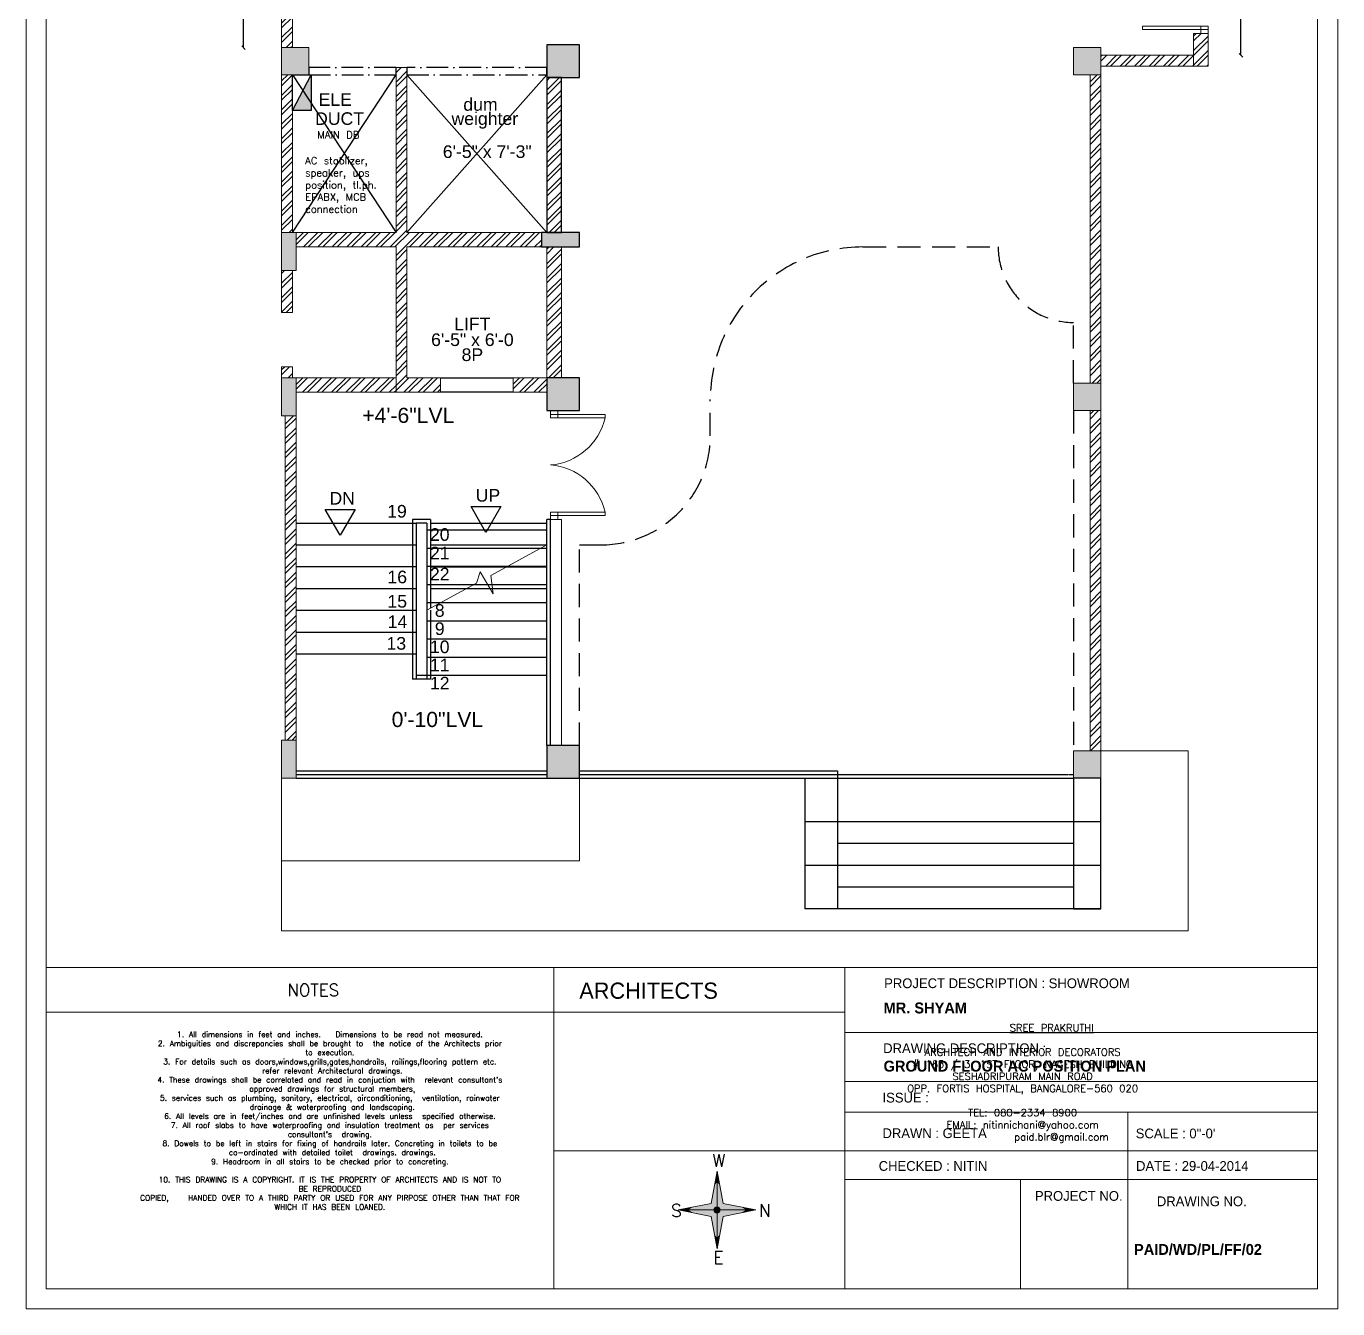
# Model space of a CAD drawing. Header units: inches. Extents: x 111501 to 134888, y 46021 to 52102.
# Drawn here: x 129219 to 129941, y 46342 to 47048 of the extents above; entities that cross this region are included whole.
import ezdxf
from ezdxf.enums import TextEntityAlignment as Align

# ---------------------------------------------------------------- set-up
doc = ezdxf.new("R2010")
doc.units = ezdxf.units.IN
doc.header["$MEASUREMENT"] = 0
doc.linetypes.add('ACAD_ISO10W100', pattern=[18, 12, -3, 0, -3])
doc.linetypes.add('DASHED', pattern=[19.05, 12.7, -6.35])
for name, color, linetype in [('10', 1, 'Continuous'), ('D', 251, 'Continuous'), ('electrical planing', 251, 'Continuous'), ('H', 9, 'Continuous'), ('RO', 7, 'Continuous'), ('staircase', 6, 'Continuous')]:
    doc.layers.add(name, color=color, linetype=linetype)
for name, color, linetype, lineweight in [('column', 252, 'Continuous', 9), ('dimension', 250, 'Continuous', 0), ('DOOR', 1, 'Continuous', 0), ('SHEET', 7, 'Continuous', 30), ('text1', 7, 'Continuous', 0), ('wall', 7, 'Continuous', 9)]:
    doc.layers.add(name, color=color, linetype=linetype, lineweight=lineweight)
doc.styles.add('A', font='arial.ttf')
doc.styles.get("Standard").update_dxf_attribs({"font": 'txt.shx', "height": 6})
doc.styles.add('style4', font='GOTHIC.TTF', dxfattribs={"height": 18})
doc.dimstyles.new('Standard$0', dxfattribs={"dimtxt": 4, "dimasz": 2, "dimexe": 0.125, "dimexo": 0.125, "dimgap": 0.25, "dimtad": 0, "dimtih": 1, "dimtoh": 1, "dimdec": 1, "dimlfac": -1, "dimzin": 0, "dimdsep": 46, "dimlunit": 4, "dimtxsty": 'Standard', "dimblk": 'OBLIQUE', "dimblk1": 'DOTSMALL', "dimblk2": 'DOTSMALL', "dimcen": 0, "dimse1": 1, "dimse2": 1, "dimadec": 0, "dimazin": 0, "dimtfac": 1, "dimtdec": 1, "dimtofl": 0, "dimtmove": 0, "dimatfit": 3, "dimfxl": 1, "dimtolj": 1, "dimtzin": 0, "dimarcsym": 0})
pattern_1 = [(45, (30481.337, 38.135), (-3.97747564, 3.97747564), []), (45, (30483.989, 38.135), (-3.97747564, 3.97747564), [])]

# ---------------------------------------------------------------- blocks, each defined once
blk = doc.blocks.new('_Oblique')
at = {"color": 0, "linetype": 'ByBlock', "lineweight": -2}
blk.add_line((-0.5, -0.5), (0.5, 0.5), dxfattribs=at)
blk = doc.blocks.new('*D1711')
at = {"layer": 'Defpoints', "color": 0, "transparency": 16777216}
for p in [(129338.68, 47103.24), (129369.4, 47103.24), (129363.73, 47036.74)]:
    blk.add_point(p, dxfattribs=at)
at = {"layer": 'dimension', "color": 0, "lineweight": -2, "transparency": 16777216}
for p, q in [((129338.68, 47103.24), (129338.68, 47077.24)), ((129338.68, 47036.74), (129338.68, 47062.74))]:
    blk.add_line(p, q, dxfattribs=at)
at = {"layer": 'dimension', "color": 0, "lineweight": -2, "transparency": 16777216, "xscale": 2, "yscale": 2, "zscale": 2}
for p, rotation in [((129338.68, 47103.24), 90), ((129338.68, 47036.74), 270)]:
    blk.add_blockref('_Oblique', p, dxfattribs=dict(at, rotation=rotation))
at = {"layer": 'dimension', "color": 0, "lineweight": 5, "transparency": 16777216, "insert": (129338.68, 47069.99), "char_height": 6, "attachment_point": 5}
blk.add_mtext('\\A1;5\'-6{\\H1.000000x;\\S1/2;}"', dxfattribs=at)
blk = doc.blocks.new('_DOTSMALL')
at = {"color": 0, "linetype": 'ByBlock', "lineweight": -2, "const_width": 0.5}
blk.add_lwpolyline([(-0.0625, 0, 1), (0.0625, 0, 1)], format="xyb", close=True, dxfattribs=at)
blk = doc.blocks.new('*D1721')
at = {"layer": 'Defpoints', "color": 0, "lineweight": 5, "transparency": 16777216}
for p in [(129855.51, 47103.24), (129844.83, 47032.47), (129887.71, 47032.47)]:
    blk.add_point(p, dxfattribs=at)
at = {"layer": 'dimension', "color": 0, "lineweight": -2, "transparency": 16777216}
for p, q in [((129887.71, 47103.24), (129887.71, 47071.1)), ((129887.71, 47032.47), (129887.71, 47064.6))]:
    blk.add_line(p, q, dxfattribs=at)
at = {"layer": 'dimension', "color": 0, "lineweight": -2, "transparency": 16777216, "xscale": 2, "yscale": 2, "zscale": 2}
for p, rotation in [((129887.71, 47103.24), 90), ((129887.71, 47032.47), 270)]:
    blk.add_blockref('_Oblique', p, dxfattribs=dict(at, rotation=rotation))
at = {"layer": 'dimension', "color": 0, "lineweight": 5, "transparency": 16777216, "insert": (129887.71, 47067.85), "char_height": 6, "attachment_point": 5}
blk.add_mtext('\\A1;5\'-11"', dxfattribs=at)

msp = doc.modelspace()

# ---------------------------------------------------------------- hatches: boundary and pattern name
at = {"layer": 'column'}
h = msp.add_hatch(color=256, dxfattribs=at)
h.paths.add_polyline_path([(129359.63, 47032.79), (129359.63, 47021.79), (129370.63, 47021.79), (129370.63, 47032.79)])
h.paths.add_polyline_path([(129370.63, 47032.79), (129370.63, 47036.79), (129359.63, 47036.79), (129359.63, 47032.79)])
h.paths.add_polyline_path([(129370.63, 47021.79), (129374.63, 47021.79), (129374.63, 47032.79), (129370.63, 47032.79)])
h.paths.add_polyline_path([(129374.63, 47036.79), (129370.63, 47036.79), (129370.63, 47032.79), (129374.63, 47032.79)])
h = msp.add_hatch(color=256, dxfattribs=at)
h.paths.add_polyline_path([(129523.64, 47038.24), (129505.64, 47038.24), (129505.64, 47020.24), (129523.64, 47020.24)])
h.paths.add_polyline_path([(129502.64, 46926.95), (129523.64, 46926.95), (129523.64, 46934.95), (129502.64, 46934.95)])
h.paths.add_polyline_path([(129523.64, 46854.95), (129505.64, 46854.95), (129505.64, 46836.95), (129523.64, 46836.95)])
h = msp.add_hatch(color=256, dxfattribs=at)
h.paths.add_polyline_path([(129810.63, 47032.79), (129810.63, 47021.79), (129799.63, 47021.79), (129799.63, 47032.79)])
h.paths.add_polyline_path([(129799.63, 47032.79), (129799.63, 47036.79), (129810.63, 47036.79), (129810.63, 47032.79)])
h.paths.add_polyline_path([(129799.63, 47021.79), (129795.63, 47021.79), (129795.63, 47032.79), (129799.63, 47032.79)])
h.paths.add_polyline_path([(129795.63, 47036.79), (129799.63, 47036.79), (129799.63, 47032.79), (129795.63, 47032.79)])
h = msp.add_hatch(color=256, dxfattribs=at)
h.paths.add_polyline_path([(129359.64, 46934.95), (129359.64, 46913.95), (129367.64, 46913.95), (129367.64, 46934.95)])
h.paths.add_polyline_path([(129359.64, 46854.95), (129359.64, 46833.95), (129367.64, 46833.95), (129367.64, 46854.95)])
h = msp.add_hatch(color=256, dxfattribs=at)
h.paths.add_polyline_path([(129810.63, 46848), (129810.63, 46837), (129799.63, 46837), (129799.63, 46848)])
h.paths.add_polyline_path([(129799.63, 46848), (129799.63, 46852), (129810.63, 46852), (129810.63, 46848)])
h.paths.add_polyline_path([(129799.63, 46837), (129795.63, 46837), (129795.63, 46848), (129799.63, 46848)])
h.paths.add_polyline_path([(129795.63, 46852), (129799.63, 46852), (129799.63, 46848), (129795.63, 46848)])
for points in [[(129359.64, 46655.52), (129359.64, 46634.52), (129367.64, 46634.52), (129367.64, 46655.52)], [(129523.64, 46652.52), (129505.64, 46652.52), (129505.64, 46634.52), (129523.64, 46634.52)]]:
    msp.add_hatch(color=256, dxfattribs=at).paths.add_polyline_path(points)
h = msp.add_hatch(color=256, dxfattribs=at)
h.paths.add_polyline_path([(129810.63, 46645.52), (129810.63, 46634.52), (129799.63, 46634.52), (129799.63, 46645.52)])
h.paths.add_polyline_path([(129799.63, 46645.52), (129799.63, 46649.52), (129810.63, 46649.52), (129810.63, 46645.52)])
h.paths.add_polyline_path([(129799.63, 46634.52), (129795.63, 46634.52), (129795.63, 46645.52), (129799.63, 46645.52)])
h.paths.add_polyline_path([(129795.63, 46649.52), (129799.63, 46649.52), (129799.63, 46645.52), (129795.63, 46645.52)])
at = {"layer": 'electrical planing', "ltscale": 7}
msp.add_hatch(color=6, dxfattribs=at).paths.add_polyline_path([(129375.94, 47001.99), (129375.94, 47021.74), (129365.63, 47001.99)])
at = {"layer": 'SHEET', "lineweight": 5}
h = msp.add_hatch(color=0, dxfattribs=at)
h.set_gradient(color1=(186, 79, 131), one_color=1, tint=1, name='INVHEMISPHERICAL')
h.paths.add_polyline_path([(129583, 46396.84), (129585.19, 46395.42), (129596.05, 46393.29), (129598.05, 46382.49), (129599.35, 46381.18), (129599.35, 46396.84)])
h.paths.add_polyline_path([(129615.71, 46396.84), (129613.52, 46398.26), (129602.66, 46400.4), (129600.66, 46411.2), (129599.35, 46412.51), (129599.35, 46396.84)])
h = msp.add_hatch(color=0, dxfattribs=at)
h.set_gradient(color1=(186, 79, 131), one_color=1, tint=1, name='CURVED')
h.paths.add_polyline_path([(129599.35, 46412.51), (129598.05, 46411.2), (129596.05, 46400.4), (129585.19, 46398.26), (129583, 46396.84), (129599.35, 46396.84)])
h.paths.add_polyline_path([(129599.35, 46381.18), (129600.66, 46382.49), (129602.66, 46393.29), (129613.52, 46395.42), (129615.71, 46396.84), (129599.35, 46396.84)])
h = msp.add_hatch(color=0, dxfattribs=at)
h.set_gradient(color1=(0, 0, 41), one_color=1, tint=1, name='CYLINDER')
h.paths.add_polyline_path([(129599.35, 46418.22), (129598.05, 46411.2), (129599.35, 46412.51)])
h.paths.add_polyline_path([(129599.35, 46418.22), (129599.35, 46412.51), (129600.66, 46411.2)])
h = msp.add_hatch(color=0, dxfattribs=at)
h.set_gradient(color1=(0, 0, 41), one_color=1, tint=1, name='CURVED')
h.paths.add_polyline_path([(129577.97, 46396.84), (129583, 46396.84), (129585.19, 46398.26)])
h.paths.add_polyline_path([(129577.97, 46396.84), (129585.19, 46395.42), (129583, 46396.84)])
h = msp.add_hatch(color=0, dxfattribs=at)
h.set_gradient(color1=(186, 79, 131), one_color=1, tint=1, name='SPHERICAL')
edge = h.paths.add_edge_path()
edge.add_arc((129599.35, 46396.84), 1.72, 0, 360)
h = msp.add_hatch(color=0, dxfattribs=at)
h.set_gradient(color1=(0, 0, 41), one_color=1, tint=1, name='INVCURVED')
h.paths.add_polyline_path([(129620.73, 46396.84), (129615.71, 46396.84), (129613.52, 46395.42)])
h.paths.add_polyline_path([(129620.73, 46396.84), (129613.52, 46398.26), (129615.71, 46396.84)])
h = msp.add_hatch(color=0, dxfattribs=at)
h.set_gradient(color1=(0, 0, 41), one_color=1, tint=1)
h.paths.add_polyline_path([(129599.35, 46381.18), (129598.05, 46382.49), (129599.35, 46375.46)])
h.paths.add_polyline_path([(129599.35, 46375.46), (129600.66, 46382.49), (129599.35, 46381.18)])
at = {"layer": 'wall', "lineweight": 5}
h = msp.add_hatch(dxfattribs=at)
h.set_pattern_fill('ANSI32', color=256, scale=15, style=0)
h.set_pattern_definition(pattern_1)
h.paths.add_polyline_path([(129861.63, 47151.24), (129861.63, 47154.38), (129861.63, 47222.47), (129869.63, 47222.47), (129869.63, 47080.47), (129861.63, 47080.47), (129861.63, 47103.24), (129861.68, 47103.24)])
h.paths.add_polyline_path([(129861.63, 47026.47), (129869.63, 47026.47), (129869.63, 47044.47), (129865.63, 47044.47), (129861.63, 47044.47), (129861.63, 47032.47)])
h.paths.add_polyline_path([(129861.63, 47222.47), (129869.63, 47222.47), (129869.63, 47240.47), (129861.63, 47240.47), (129861.63, 47238.67), (129861.63, 47232.67)])
h = msp.add_hatch(dxfattribs=at)
h.set_pattern_fill('ANSI32', color=256, scale=15, style=0)
h.set_pattern_definition(pattern_1)
h.paths.add_polyline_path([(129359.63, 47036.74), (129359.63, 47223.67), (129365.63, 47223.67), (129365.63, 47036.74)])
h = msp.add_hatch(dxfattribs=at)
h.set_pattern_fill('ANSI32', color=256, scale=15, style=0)
h.set_pattern_definition(pattern_1)
h.paths.add_polyline_path([(129422.64, 46926.95), (129422.64, 46846.95), (129447.14, 46846.95), (129447.14, 46854.95), (129428.64, 46854.95), (129428.64, 46926.95), (129502.64, 46926.95), (129502.64, 46934.95), (129428.64, 46934.95), (129428.64, 47025.74), (129422.64, 47025.74), (129422.64, 46934.95), (129367.64, 46934.95), (129367.64, 46926.95)])
h = msp.add_hatch(dxfattribs=at)
h.set_pattern_fill('ANSI32', color=256, scale=15, style=0)
h.set_pattern_definition(pattern_1)
h.paths.add_polyline_path([(129861.63, 47026.47), (129861.63, 47032.47), (129810.63, 47032.47), (129810.63, 47026.47)])
h = msp.add_hatch(dxfattribs=at)
h.set_pattern_fill('ANSI32', color=256, scale=15, style=0)
h.set_pattern_definition(pattern_1)
h.paths.add_polyline_path([(129359.63, 47021.74), (129365.63, 47021.74), (129365.63, 46934.95), (129359.64, 46934.95)])
h = msp.add_hatch(dxfattribs=at)
h.set_pattern_fill('ANSI32', color=256, scale=15, style=0)
h.set_pattern_definition(pattern_1)
h.paths.add_polyline_path([(129505.64, 47020.24), (129505.64, 46934.95), (129513.64, 46934.95), (129513.64, 47020.24)])
h = msp.add_hatch(dxfattribs=at)
h.set_pattern_fill('ANSI32', color=256, scale=15, style=0)
h.set_pattern_definition(pattern_1)
h.paths.add_polyline_path([(129804.63, 46851.95), (129810.63, 46851.95), (129810.63, 47021.74), (129804.63, 47021.74)])
h = msp.add_hatch(dxfattribs=at)
h.set_pattern_fill('ANSI32', color=256, scale=15, style=0)
h.set_pattern_definition(pattern_1)
h.paths.add_polyline_path([(129505.64, 46854.95), (129513.64, 46854.95), (129513.64, 46926.95), (129505.64, 46926.95)])
h = msp.add_hatch(dxfattribs=at)
h.set_pattern_fill('ANSI32', color=256, scale=15, style=0)
h.set_pattern_definition(pattern_1)
h.paths.add_polyline_path([(129359.64, 46890.95), (129365.64, 46890.95), (129365.64, 46913.95), (129359.64, 46913.95)])
h = msp.add_hatch(dxfattribs=at)
h.set_pattern_fill('ANSI32', color=256, scale=15, style=0)
h.set_pattern_definition(pattern_1)
h.paths.add_polyline_path([(129359.64, 46860.95), (129359.64, 46854.95), (129365.64, 46854.95), (129365.64, 46860.95)])
h = msp.add_hatch(dxfattribs=at)
h.set_pattern_fill('ANSI32', color=256, scale=15, style=0)
h.set_pattern_definition(pattern_1)
h.paths.add_polyline_path([(129367.64, 46846.95), (129422.64, 46846.95), (129422.64, 46854.95), (129367.64, 46854.95)])
h = msp.add_hatch(dxfattribs=at)
h.set_pattern_fill('ANSI32', color=256, scale=15, style=0)
h.set_pattern_definition(pattern_1)
h.paths.add_polyline_path([(129487.14, 46846.95), (129505.64, 46846.95), (129505.64, 46854.95), (129487.14, 46854.95)])
h = msp.add_hatch(dxfattribs=at)
h.set_pattern_fill('ANSI32', color=256, scale=15, style=0)
h.set_pattern_definition(pattern_1)
h.paths.add_polyline_path([(129367.64, 46655.52), (129367.64, 46833.95), (129361.64, 46833.95), (129361.64, 46655.52), (129367.64, 46655.52)])
h = msp.add_hatch(dxfattribs=at)
h.set_pattern_fill('ANSI32', color=256, scale=15, style=0)
h.set_pattern_definition(pattern_1)
h.paths.add_polyline_path([(129810.63, 46649.52), (129810.63, 46836.95), (129804.63, 46836.95), (129804.63, 46742.95), (129804.63, 46649.52)])

# ---------------------------------------------------------------- linework, layer by layer
at = {"lineweight": 5}
msp.add_lwpolyline([(129507.64, 46652.52), (129513.64, 46652.52), (129513.64, 46776.95), (129507.64, 46776.95)], close=True, dxfattribs=at)
at = {"layer": '10', "linetype": 'Continuous'}
for p, q in [((129505.64, 47020.24), (129505.64, 46934.95)), ((129441.58, 46776.97), (129431.7, 46776.97)), ((129439.58, 46774.97), (129433.7, 46774.97))]:
    msp.add_line(p, q, dxfattribs=at)
for points in [[(129391.88, 46768.22), (129383.71, 46782.38), (129400.06, 46782.38)], [(129472.1, 46769.85), (129463.93, 46784.01), (129480.28, 46784.01)]]:
    msp.add_lwpolyline(points, close=True, dxfattribs=at)
at = {"layer": 'column'}
msp.add_line((129505.64, 46776.95), (129505.64, 46774.95), dxfattribs=at)
for points in [[(129359.63, 47036.74), (129374.63, 47036.74), (129374.63, 47021.74), (129359.63, 47021.74)], [(129810.63, 47036.74), (129795.63, 47036.74), (129795.63, 47021.74), (129810.63, 47021.74)], [(129367.64, 46913.95), (129367.64, 46934.95), (129359.64, 46934.95), (129359.64, 46913.95)], [(129367.64, 46833.95), (129367.64, 46854.95), (129359.64, 46854.95), (129359.64, 46833.95)], [(129810.63, 46851.95), (129795.63, 46851.95), (129795.63, 46836.95), (129810.63, 46836.95)], [(129367.64, 46634.52), (129367.64, 46655.52), (129359.64, 46655.52), (129359.64, 46634.52)], [(129810.63, 46649.52), (129795.63, 46649.52), (129795.63, 46634.52), (129810.63, 46634.52)]]:
    msp.add_lwpolyline(points, close=True, dxfattribs=at)
at = {"layer": 'DOOR', "linetype": 'Continuous'}
for p, q in [((129474.82, 46746.17), (129505.64, 46762.97)), ((129468.95, 46748.15), (129466.88, 46741.84)), ((129468.95, 46748.15), (129476.19, 46736.06)), ((129476.19, 46736.06), (129474.82, 46746.17)), ((129439.58, 46726.97), (129466.88, 46741.84))]:
    msp.add_line(p, q, dxfattribs=at)
at = {"layer": 'DOOR', "color": 5, "linetype": 'Continuous', "lineweight": 0}
for points in [[(129869.63, 47048.47), (129869.63, 47046.62), (129833.59, 47046.62), (129833.59, 47048.47)], [(129869.63, 47044.47), (129869.63, 47048.47), (129865.63, 47048.47), (129865.63, 47044.47)], [(129507.64, 46780.95), (129507.64, 46779.1), (129537.69, 46779.1), (129537.69, 46780.95)], [(129507.64, 46776.95), (129507.64, 46780.95), (129511.64, 46780.95), (129511.64, 46776.95)]]:
    msp.add_lwpolyline(points, close=True, dxfattribs=at)
at = {"layer": 'DOOR', "color": 5, "linetype": 'Continuous', "lineweight": 0, "elevation": 0.11}
for points in [[(129507.65, 46836.94), (129507.65, 46832.94), (129511.66, 46832.94), (129511.66, 46836.94)], [(129507.65, 46832.94), (129507.65, 46834.79), (129537.7, 46834.79), (129537.7, 46832.94)]]:
    msp.add_lwpolyline(points, close=True, dxfattribs=at)
at = {"layer": 'DOOR', "color": 5, "linetype": 'Continuous', "lineweight": 0}
for centre, start, end in [((129505.05, 46840.32, 0.17), 274.4624, 347.26518), ((129505.03, 46773.57, 0.06), 12.73574, 85.52163)]:
    msp.add_arc(centre, 33.48, start, end, dxfattribs=at)
at = {"layer": 'electrical planing'}
msp.add_line((129365.63, 47001.99), (129375.94, 47021.74), dxfattribs=at)
at = {"layer": 'electrical planing', "color": 7, "linetype": 'ByBlock'}
msp.add_lwpolyline([(129375.94, 47001.99), (129365.63, 47001.99), (129365.63, 47021.74), (129375.94, 47021.74)], close=True, dxfattribs=at)
at = {"layer": 'H'}
for p, q in [((129365.63, 46934.95), (129422.64, 47021.74)), ((129365.63, 47021.74), (129422.64, 46934.95)), ((129428.64, 47021.74), (129505.64, 46934.95)), ((129505.64, 47021.74), (129428.64, 46934.95)), ((129505.64, 46770.97), (129439.58, 46770.97)), ((129505.64, 46760.97), (129439.58, 46760.97)), ((129505.64, 46750.97), (129439.58, 46750.97)), ((129505.64, 46740.97), (129439.58, 46740.97))]:
    msp.add_line(p, q, dxfattribs=at)
at = {"layer": 'H', "linetype": 'DASHED'}
for p, q in [((129679.64, 46926.95), (129754.07, 46926.95)), ((129795.63, 46851.95), (129795.63, 46885.38)), ((129595.64, 46822.97), (129595.64, 46842.95)), ((129795.63, 46836.95), (129795.63, 46649.52)), ((129523.64, 46762.97), (129535.64, 46762.97)), ((129523.64, 46652.52), (129523.64, 46762.97))]:
    msp.add_line(p, q, dxfattribs=at)
for centre, radius, start, end in [((129679.64, 46842.95), 84, 90, 180), ((129795.63, 46926.95), 41.57, 180, 270), ((129535.64, 46822.97), 60, 270, 0)]:
    msp.add_arc(centre, radius, start, end, dxfattribs=at)
at = {"layer": 'RO', "color": 7, "linetype": 'Continuous'}
for points in [[(129523.64, 47038.24), (129505.64, 47038.24), (129505.64, 47020.24), (129523.64, 47020.24)], [(129513.64, 47020.24), (129505.64, 47020.24), (129505.64, 46934.95), (129513.64, 46934.95)], [(129502.64, 46926.95), (129523.64, 46926.95), (129523.64, 46934.95), (129502.64, 46934.95)], [(129523.64, 46854.95), (129505.64, 46854.95), (129505.64, 46836.95), (129523.64, 46836.95)], [(129523.64, 46652.52), (129505.64, 46652.52), (129505.64, 46634.52), (129523.64, 46634.52)]]:
    msp.add_lwpolyline(points, close=True, dxfattribs=at)
at = {"layer": 'RO', "color": 7, "linetype": 'ACAD_ISO10W100'}
for points in [[(129374.63, 47021.74), (129422.64, 47021.74), (129422.64, 47025.74), (129374.63, 47025.74)], [(129428.64, 47021.74), (129505.64, 47021.74), (129505.64, 47025.74), (129428.64, 47025.74)]]:
    msp.add_lwpolyline(points, close=True, dxfattribs=at)
at = {"layer": 'SHEET', "color": 0, "lineweight": 5, "ltscale": 25}
for p, q in [((129929.94, 46530.3), (129230.15, 46530.3)), ((129509.45, 46530.3), (129509.45, 46353.48)), ((129669.7, 46530.3), (129669.7, 46353.48)), ((129669.7, 46505.69), (129230.15, 46505.69)), ((129766.33, 46413.54), (129766.33, 46353.48))]:
    msp.add_line(p, q, dxfattribs=at)
at = {"layer": 'SHEET', "color": 0, "lineweight": 5}
for p, q in [((129599.35, 46418.22, 8.42), (129596.05, 46400.4, 8.42)), ((129599.35, 46412.51, 8.42), (129598.05, 46411.2, 8.42)), ((129599.35, 46418.22, 8.42), (129599.35, 46375.46, 8.42)), ((129599.35, 46418.22, 8.42), (129602.66, 46400.4, 8.42)), ((129599.35, 46412.51, 8.42), (129600.66, 46411.2, 8.42)), ((129577.97, 46396.84, 8.42), (129596.05, 46400.4, 8.42)), ((129583, 46396.84, 8.42), (129585.19, 46398.26, 8.42)), ((129620.73, 46396.84, 8.42), (129602.66, 46400.4, 8.42)), ((129615.71, 46396.84, 8.42), (129613.52, 46398.26, 8.42)), ((129577.97, 46396.84, 8.42), (129620.73, 46396.84, 8.42)), ((129577.97, 46396.84, 8.42), (129596.05, 46393.29, 8.42)), ((129583, 46396.84, 8.42), (129585.19, 46395.42, 8.42)), ((129596.05, 46393.29, 8.42), (129599.35, 46375.46, 8.42)), ((129602.66, 46393.29, 8.42), (129599.35, 46375.46, 8.42)), ((129620.73, 46396.84, 8.42), (129602.66, 46393.29, 8.42)), ((129615.71, 46396.84, 8.42), (129613.52, 46395.42, 8.42)), ((129599.35, 46381.18, 8.42), (129598.05, 46382.49, 8.42)), ((129599.35, 46381.18, 8.42), (129600.66, 46382.49, 8.42))]:
    msp.add_line(p, q, dxfattribs=at)
at = {"layer": 'SHEET', "color": 0, "lineweight": 5, "ltscale": 25}
for points in [[(129219.09, 46342.41), (129941.01, 46342.41), (129941.01, 48100.82), (129219.09, 48100.82)], [(129230.15, 46353.48), (129929.94, 46353.48), (129929.94, 48089.76), (129230.15, 48089.76)]]:
    msp.add_lwpolyline(points, close=True, dxfattribs=at)
for points in [[(129929.94, 46494.5), (129669.7, 46494.5)], [(129929.94, 46467.53), (129669.7, 46467.53)], [(129929.94, 46450.68), (129669.7, 46450.68)], [(129825.42, 46413.54), (129825.42, 46450.68)], [(129509.45, 46429.44), (129669.7, 46429.44)], [(129669.7, 46429.44), (129929.94, 46429.44)], [(129929.94, 46413.54), (129669.7, 46413.54)], [(129825.42, 46353.34), (129825.42, 46413.41)]]:
    msp.add_lwpolyline(points, dxfattribs=at)
at = {"layer": 'SHEET', "color": 0, "lineweight": 5}
msp.add_circle((129599.35, 46396.84, 8.42), 1.72, dxfattribs=at)
at = {"layer": 'staircase'}
for p, q in [((129447.14, 46854.95), (129487.14, 46854.95)), ((129487.14, 46846.95), (129447.14, 46846.95)), ((129367.64, 46774.97), (129433.7, 46774.97)), ((129431.7, 46776.97), (129431.7, 46726.97)), ((129433.7, 46774.97), (129433.7, 46726.97)), ((129439.58, 46774.97), (129439.58, 46726.97)), ((129441.58, 46776.97), (129441.58, 46728.06)), ((129441.58, 46774.95), (129505.64, 46774.95)), ((129507.64, 46776.95), (129505.64, 46776.95)), ((129505.64, 46738.97), (129505.64, 46776.95)), ((129507.64, 46652.52), (129507.64, 46776.95)), ((129367.64, 46762.97), (129433.7, 46762.97)), ((129441.58, 46762.95), (129505.64, 46762.95)), ((129367.64, 46750.97), (129433.7, 46750.97)), ((129441.58, 46750.95), (129505.64, 46750.95)), ((129367.64, 46738.97), (129433.7, 46738.97)), ((129441.58, 46738.95), (129505.64, 46738.95)), ((129505.64, 46690.97), (129505.64, 46738.97)), ((129505.64, 46730.97), (129439.58, 46730.97)), ((129367.64, 46726.97), (129433.7, 46726.97)), ((129431.7, 46726.97), (129431.7, 46688.97)), ((129433.7, 46726.97), (129433.7, 46688.97)), ((129439.58, 46726.97), (129439.58, 46688.97)), ((129441.58, 46726.97), (129441.58, 46688.97)), ((129367.64, 46714.97), (129433.7, 46714.97)), ((129505.64, 46720.97), (129439.58, 46720.97)), ((129505.64, 46710.97), (129439.58, 46710.97)), ((129367.64, 46702.97), (129433.7, 46702.97)), ((129505.64, 46700.97), (129439.58, 46700.97)), ((129441.58, 46688.97), (129431.7, 46688.97)), ((129439.58, 46690.97), (129433.7, 46690.97)), ((129505.64, 46690.97), (129439.58, 46690.97)), ((129505.64, 46652.52), (129505.64, 46690.97)), ((129367.64, 46638.52), (129505.64, 46638.52)), ((129367.64, 46636.52), (129505.64, 46636.52)), ((129523.64, 46638.52), (129665.63, 46638.52)), ((129523.64, 46636.52), (129647.63, 46636.52)), ((129647.63, 46636.52), (129792.48, 46636.52)), ((129665.63, 46638.52), (129665.63, 46634.52)), ((129792.7, 46636.52), (129795.63, 46636.52)), ((129367.64, 46634.52), (129505.64, 46634.52)), ((129523.64, 46634.52), (129647.63, 46634.52)), ((129647.63, 46634.52), (129647.63, 46562.52)), ((129647.63, 46634.52), (129792.48, 46634.52)), ((129665.63, 46634.52), (129665.63, 46562.52)), ((129788.92, 46634.52), (129795.63, 46634.52)), ((129795.63, 46634.52), (129795.63, 46562.52)), ((129810.63, 46610.52), (129647.63, 46610.52)), ((129795.63, 46598.52), (129665.63, 46598.52)), ((129810.63, 46586.52), (129647.63, 46586.52)), ((129795.63, 46574.52), (129665.63, 46574.52)), ((129810.63, 46562.52), (129647.63, 46562.52))]:
    msp.add_line(p, q, dxfattribs=at)
msp.add_lwpolyline([(129795.63, 46562.52), (129810.63, 46562.52), (129810.63, 46634.52), (129795.63, 46634.52)], close=True, dxfattribs=at)
at = {"layer": 'wall'}
for p, q in [((129359.63, 47036.74), (129359.63, 47223.67)), ((129365.63, 47036.74), (129365.63, 47223.67)), ((129428.64, 47025.74), (129422.64, 47025.74)), ((129422.64, 46934.95), (129422.64, 47025.74)), ((129428.64, 46934.95), (129428.64, 47025.74)), ((129861.63, 47032.47), (129810.63, 47032.47)), ((129861.63, 47026.47), (129810.63, 47026.47)), ((129359.63, 47021.74), (129359.64, 46934.95)), ((129365.63, 47021.74), (129365.63, 46934.95)), ((129804.63, 46851.95), (129804.63, 47021.74)), ((129810.63, 46851.95), (129810.63, 47021.74)), ((129422.64, 46934.95), (129367.64, 46934.95)), ((129502.64, 46934.95), (129428.64, 46934.95)), ((129422.64, 46926.95), (129367.64, 46926.95)), ((129422.64, 46846.95), (129422.64, 46926.95)), ((129502.64, 46926.95), (129428.64, 46926.95)), ((129428.64, 46854.95), (129428.64, 46926.95)), ((129505.64, 46846.97), (129505.64, 46926.95)), ((129513.64, 46854.95), (129513.64, 46926.95)), ((129447.14, 46854.95), (129428.64, 46854.95)), ((129447.14, 46854.95), (129447.14, 46846.95)), ((129505.64, 46854.95), (129487.14, 46854.95)), ((129487.14, 46854.95), (129487.14, 46846.95)), ((129447.14, 46846.95), (129422.64, 46846.95)), ((129505.64, 46846.95), (129487.14, 46846.95)), ((129367.64, 46838.97), (129367.64, 46640.52)), ((129361.64, 46833.95), (129361.64, 46655.52)), ((129804.63, 46649.52), (129804.63, 46836.95)), ((129810.63, 46649.52), (129810.63, 46836.95))]:
    msp.add_line(p, q, dxfattribs=at)
at = {"layer": 'wall', "lineweight": 5}
for p, q in [((129810.63, 46649.52), (129858.63, 46649.52)), ((129858.63, 46649.52), (129858.63, 46550.47)), ((129359.64, 46634.52), (129359.64, 46550.47)), ((129523.64, 46634.52), (129523.64, 46588.97)), ((129523.64, 46588.97), (129359.64, 46588.97)), ((129858.63, 46550.47), (129359.64, 46550.47))]:
    msp.add_line(p, q, dxfattribs=at)
at = {"layer": 'wall'}
for points in [[(129869.63, 47026.47), (129861.63, 47026.47), (129861.63, 47044.47), (129869.63, 47044.47)], [(129359.64, 46913.95), (129365.64, 46913.95), (129365.64, 46890.95), (129359.64, 46890.95)], [(129359.64, 46854.95), (129365.64, 46854.95), (129365.64, 46860.95), (129359.64, 46860.95)], [(129422.64, 46846.95), (129367.64, 46846.95), (129367.64, 46854.95), (129422.64, 46854.95)]]:
    msp.add_lwpolyline(points, close=True, dxfattribs=at)

# ---------------------------------------------------------------- texts
at = {"layer": 'D', "style": 'A'}
for s, height, p in [('ELE', 6.95, (129389.18, 47004.63)), ('dum', 6.95, (129469.13, 47001.95)), ('DUCT', 6.95, (129391.56, 46994.15)), ('weighter', 6.95, (129471.51, 46994.15)), ('6\'-5" x 7\'-3"', 6.9498, (129472.84, 46975.94)), ('LIFT', 6.95, (129464.67, 46881.1)), ('6\'-5" x 6\'-0', 6.9498, (129464.67, 46872.42)), ('8P', 6.95, (129464.67, 46864.16)), ('DN', 6.95, (129393.01, 46785.12)), ('UP', 6.95, (129473.23, 46786.75)), ('19', 6.95, (129423.17, 46777.97)), ('20', 6.95, (129446.7, 46765.17)), ('21', 6.95, (129446.7, 46754.99)), ('16', 6.95, (129423.3, 46741.81)), ('22', 6.95, (129446.7, 46743.35)), ('15', 6.95, (129423.3, 46728.4)), ('8', 6.95, (129446.7, 46723.35)), ('14', 6.95, (129423.47, 46717.2)), ('9', 6.95, (129446.7, 46713.35)), ('13', 6.95, (129422.79, 46705.25)), ('10', 6.95, (129446.7, 46703.35)), ('11', 6.95, (129446.7, 46693.35)), ('12', 6.95, (129446.7, 46683.35))]:
    msp.add_text(s, height=height, dxfattribs=at).set_placement(p, align=Align.CENTER)
for s, p in [('+4\'-6"LVL', (129404.05, 46830.08)), ('0\'-10"LVL', (129420.22, 46662.67))]:
    msp.add_text(s, height=8.34, dxfattribs=at).set_placement(p)
at = {"layer": 'SHEET', "color": 0, "lineweight": 5}
for s, insert, char_height, width, attachment_point in [('{\\H0.7553x;NOTES}', (129377.08, 46517.85), 8.9254, 79.4726, 5), ('{\\fCentury Gothic|b0|i0|c0|p34;ARCHITECTS}', (129561.66, 46517.47), 8.9254, 165.3361, 5), ('         {\\LSREE PRAKRUTHI} \\P\\PARCHITECH AND INTERIOR DECORATORS\\P{\\A1;# 163 / 3, 1ST FLOOR, NAGESH BUILDING\\PSESHADRIPURAM MAIN ROAD\\POPP. FORTIS HOSPITAL, BANGALORE-560 020\\P\\PTEL: 080-2334 8900\\PEMAIL: nitinnichani@yahoo.com\\P            paid.blr@gmail.com}', (129767.51, 46466.39), 4, 497.3957, 5), ("\\pi-0.13273,l0.14982,t12;1.^IAll dimensions in feet and inches.   Dimensions to be read not measured. \\P2.^IAmbiguities and discrepancies shall be brought to  the notice of the Architects prior \\P\\pt0.14982;to execution.\\P\\pt12;3.^IFor details such as doors,windows,grills,gates,handrails, railings,flooring pattern etc.\\P\\pt0.14982; refer relevant Architectural drawings. \\P\\pt12;4.^IThese drawings shall be correlated and read in conjuction with  relevant consultant's\\P\\pt0.14982; approved drawings for structural members, \\P\\pt12;5.^Iservices such as plumbing, sanitary, electrical, airconditioning,  ventilation, rainwater\\P\\pt0.14982; drainage & waterproofing and landscaping.\\P\\pt12;6.^IAll levels are in feet/inches and are unfinished levels unless  specified otherwise. \\P7.^IAll roof slabs to have waterproofing and insulation treatment as  per services \\P\\pt0.14982;consultant's  drawing. \\P\\pt12;8.^IDowels to be left in stairs for fixing of handrails later. Concreting in toilets to be\\P\\pt0.14982; co-ordinated with detailed toilet  drawings. drawings. \\P\\pt12;9.^IHeadroom in all stairs to be checked prior to concreting.\\P\\pi0,l0,t0;\\P\\pi-0.13273,l0.14982,t12;10.^ITHIS DRAWING IS A COPYRIGHT. IT IS THE PROPERTY OF ARCHITECTS AND IS NOT TO \\P\\pt0.14982;BE REPRODUCED\\PCOPIED,    HANDED OVER TO A THIRD PARTY OR USED FOR ANY PIRPOSE OTHER THAN THAT FOR \\PWHICH IT HAS BEEN LOANED.", (129386.21, 46445.97), 3, 268.4676, 5), ('W', (129596.73, 46427.56, 8.42), 6.95, 4.5946, 1), ('S', (129574, 46399.94, 8.42), 6.95, 4.5946, 1), ('N', (129622.36, 46400.04, 8.42), 6.95, 4.5946, 1), ('E', (129597.28, 46374.18, 8.42), 6.95, 4.5946, 1)]:
    msp.add_mtext(s, dxfattribs=dict(at, insert=insert, char_height=char_height, width=width, attachment_point=attachment_point))
at = {"layer": 'SHEET', "color": 0, "lineweight": 5, "attachment_point": 1, "style": 'style4'}
for s, insert, char_height, width in [('PROJECT DESCRIPTION : SHOWROOM', (129691.33, 46524.3), 5.3696, 195.6395), ('{\\fCentury Gothic|b1|i0|c0|p34;MR. SHYAM}', (129691.01, 46511.02), 6, 231.388), ('DRAWING DESCRIPTION :', (129690.77, 46488.52), 5.3696, 195.6395), ('{\\fCentury Gothic|b1|i0|c0|p34;GROUND FLOOR AC POSITION PLAN}', (129691.01, 46478.98), 6, 231.388), ('ISSUE :', (129690.4, 46461.34), 5.37, 195.6395), ('DRAWN : GEETA', (129690.39, 46441.75), 5.3696, 78.2703), ('SCALE : 0"-0\'', (129829.79, 46441.62), 5.3696, 58.2948), ('CHECKED : NITIN', (129688.32, 46423.72), 5.3696, 68.2287), ('DATE : 29-04-2014', (129829.98, 46423.72), 5.3696, 66.3467), ('PROJECT NO.', (129774.3, 46407.22), 5.3696, 48.5953), ('DRAWING NO.', (129841.42, 46404.25), 5.3696, 58.21), ('{\\fCentury Gothic|b1|i0|c0|p34;PAID/WD/PL/FF/02}', (129828.84, 46378.08), 6, 86.3672)]:
    msp.add_mtext(s, dxfattribs=dict(at, insert=insert, char_height=char_height, width=width))
at = {"layer": 'text1', "color": 0, "char_height": 4, "attachment_point": 1}
for s, insert, width in [('MAIN DB', (129379.35, 46990.72), 22.5097), ('AC stablizer, speaker, ups position, tl.ph. EPABX, MCB connection', (129372.64, 46976.45), 49.0925)]:
    msp.add_mtext(s, dxfattribs=dict(at, insert=insert, width=width))

# ---------------------------------------------------------------- dimensions: what is measured, and where the dimension line sits
at = {"layer": 'dimension', "lineweight": 5}
dim = msp.add_linear_dim(base=(129338.68, 47103.24), p1=(129363.73, 47036.74), p2=(129369.4, 47103.24), angle=90, dimstyle='Standard$0', dxfattribs=at)
dim.commit()
dim.dimension.update_dxf_attribs({"geometry": '*D1711', "text_midpoint": (129338.68, 47069.99)})
dim = msp.add_linear_dim(base=(129887.71, 47032.47), p1=(129855.51, 47103.24), p2=(129844.83, 47032.47), angle=90, dimstyle='Standard$0', override={"dimtmove": 1}, dxfattribs=at)
dim.commit()
dim.dimension.update_dxf_attribs({"geometry": '*D1721', "text_midpoint": (129887.71, 47067.85)})

doc.saveas('drawing.dxf')
